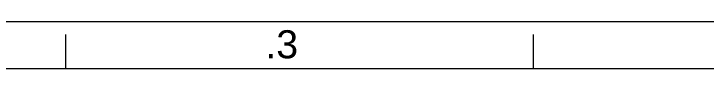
# Model space of a CAD drawing. Header units: inches. Extents: x 3989 to 4711, y 2881 to 3348.
# Drawn here: x 4179.8 to 4309.8, y 3339.3 to 3348.1 of the extents above; entities that cross this region are included whole.
import ezdxf
from ezdxf.enums import TextEntityAlignment as Align

# ---------------------------------------------------------------- set-up
doc = ezdxf.new("R2010")
doc.units = ezdxf.units.IN
doc.header["$MEASUREMENT"] = 0
doc.layers.add('ROTULO', color=7, linetype='Continuous')
doc.styles.add('SANSSERIF', font='sas_____.pfb')

msp = doc.modelspace()

# ---------------------------------------------------------------- linework, layer by layer
at = {"color": 18, "lineweight": 0, "true_color": 0x000000}
for p, q in [((3989.35502, 3348.05493), (4711.07001, 3348.05493)), ((4189.53874, 3345.66648), (4189.53874, 3339.27494)), ((4277.33862, 3345.66648), (4277.33862, 3339.27494)), ((4013.93899, 3339.27494), (4702.29002, 3339.27494))]:
    msp.add_line(p, q, dxfattribs=at)

# ---------------------------------------------------------------- texts
at = {"layer": 'ROTULO', "color": 18, "lineweight": 0, "true_color": 0x000000, "style": 'SANSSERIF'}
msp.add_text('.3', height=5.267993, dxfattribs=at).set_placement((4230.13909, 3341.16944), align=Align.CENTER)

doc.saveas('drawing.dxf')
